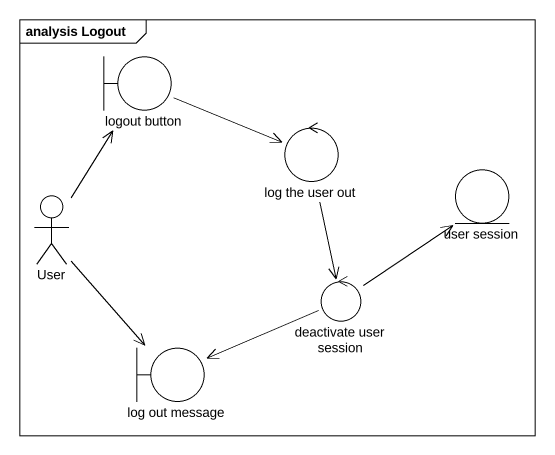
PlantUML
@startuml
mainframe analysis Logout
boundary "logout button" as logout_button
control "log the user out" as log_the_user_out
actor User
entity "user session" as user_session
control "deactivate user session" as deactivate_user_session
boundary "log out message" as log_out_message
logout_button -right-> log_the_user_out
log_the_user_out --> deactivate_user_session
User -up-> logout_button
User --> log_out_message
deactivate_user_session -up-> user_session
deactivate_user_session -left-> log_out_message
@enduml
